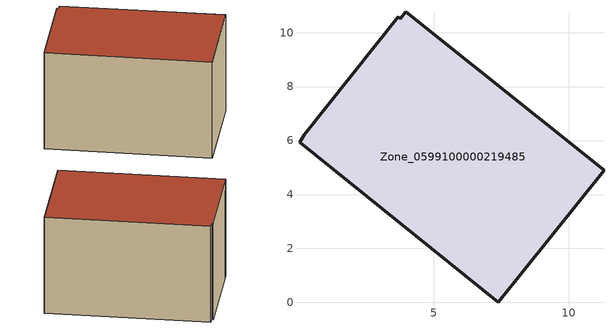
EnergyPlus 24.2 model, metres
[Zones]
Zone_0599100000219485
 floor ground (C_G): 0.02,5.95 0.2,6.22 3.68,10.58 3.76,10.52 3.97,10.78 11.31,4.9 7.4,0 z0.42
 wall outside (C_F): 3.97,10.78 3.76,10.52 3.68,10.58 0.2,6.22 0.02,5.95 7.4,0 11.31,4.9 3.97,10.78 z0.42:6.36
 roof outside (C_R): 0.2,6.22 0.02,5.95 7.4,0 11.31,4.9 3.97,10.78 3.76,10.52 3.68,10.58 z6.36
[BUILDING]
Pand.0599100000219485: North Axis=0; Terrain=City; Loads Convergence Tolerance Value=0.04; Temperature Convergence Tolerance Value=0.4; Solar Distribution=FullExterior; Maximum Number of Warmup Days=25; Minimum Number of Warmup Days=1
[Site:Location]
Rotterdam.The.Hague.AP_ZH_NLD Design_Conditions: Latitude=51.96; Longitude=4.45; Time Zone=1; Elevation=-4.5
[SITE:GROUNDTEMPERATURE:BUILDINGSURFACE]
18, 18, 18, 18, 18, 18, 18, 18, 18, 18, 18, 18
[MATERIAL] Thermal Absorptance=0.9; Solar Absorptance=0.7; Visible Absorptance=0.7
Name | Roughness | Thickness | Conductivity | Density | Specific Heat
G.TI.1946-1964 | MediumSmooth | 0.15 | 1 | 540 | 1210
F.TI.1946-1964 | Rough | 0.3 | 0.857143 | 1920 | 840
R.TI.1946-1964 | MediumRough | 0.2 | 0.277778 | 1500 | 1000
[CONSTRUCTION]
C_G: G.TI.1946-1964
C_F: F.TI.1946-1964
C_R: R.TI.1946-1964
[ZONE]
Zone_0599100000219485: Type=1; Multiplier=1; Ceiling Height=Autocalculate; Volume=Autocalculate; Floor Area=autocalculate; Part of Total Floor Area=Yes
[ZONEINFILTRATION:DESIGNFLOWRATE]
Infil_Zone_0599100000219485: Zone or ZoneList or Space or SpaceList=Zone_0599100000219485; Schedule=AlwaysOn; Design Flow Rate Calculation Method=Flow/Area; Flow Rate per Floor Area=0.003; Constant Term Coefficient=1; Temperature Term Coefficient=0; Velocity Term Coefficient=0; Velocity Squared Term Coefficient=0
[HVACTEMPLATE:ZONE:IDEALLOADSAIRSYSTEM]
Zone_0599100000219485: Maximum Heating Supply Air Temperature=50; Minimum Cooling Supply Air Temperature=13; Maximum Heating Supply Air Humidity Ratio=0.0156; Minimum Cooling Supply Air Humidity Ratio=0.0077; Heating Limit=NoLimit; Cooling Limit=NoLimit; Dehumidification Control Type=ConstantSensibleHeatRatio; Cooling Sensible Heat Ratio=0.7; Dehumidification Setpoint=60; Humidification Control Type=None; Humidification Setpoint=30; Outdoor Air Method=None; Outdoor Air Flow Rate per Person=0.00944; Outdoor Air Flow Rate per Zone Floor Area=0; Outdoor Air Flow Rate per Zone=0; Demand Controlled Ventilation Type=None; Outdoor Air Economizer Type=NoEconomizer; Heat Recovery Type=None; Sensible Heat Recovery Effectiveness=0.7; Latent Heat Recovery Effectiveness=0.65
[ZONECONTROL:THERMOSTAT]
ThermostatControl_Zone_0599100000219485: Zone or ZoneList=Zone_0599100000219485; Control Type Schedule=DualSetpointControlType; Control 1=Thermostat_Zone_0599100000219485; Temperature Difference Between Cutout And Setpoint=0
[THERMOSTATSETPOINT:DUALSETPOINT]
Thermostat_Zone_0599100000219485: Heating Setpoint Temperature Schedule=HeatingSetpoint_Zone_0599100000219485; Cooling Setpoint Temperature Schedule=CoolingSetpoint_Zone_0599100000219485
[SCHEDULE:COMPACT]
HeatingSetpoint_Zone_0599100000219485: Through: 12/31, For: AllDays, Until: 24:00, 21
CoolingSetpoint_Zone_0599100000219485: Through: 12/31, For: AllDays, Until: 24:00, 24
DualSetpointControlType: Through: 12/31, For: AllDays, Until: 24:00, 4
AlwaysOn: Through: 12/31, For: AllDays, Until: 24:00, 1
